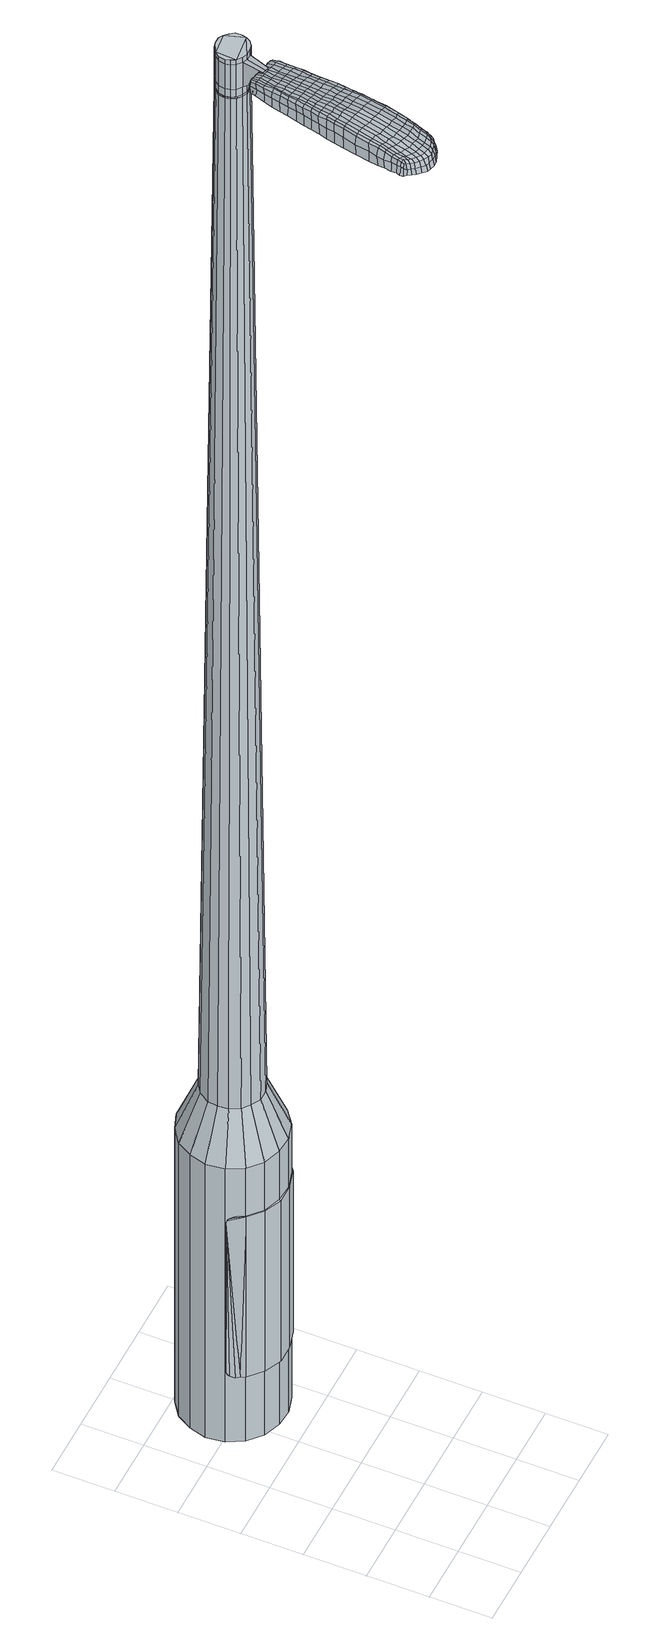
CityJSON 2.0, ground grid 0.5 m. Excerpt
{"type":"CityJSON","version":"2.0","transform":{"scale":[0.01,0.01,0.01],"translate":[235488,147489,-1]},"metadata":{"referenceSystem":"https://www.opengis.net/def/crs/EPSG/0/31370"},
"CityObjects":{
"object1":{"type":"GenericCityObject","attributes":{"cluster":421,"mean_distance_to_centroid":0.0652,"new_centroid_x":235488.67,"new_centroid_y":147491.13,"mean_distance_to_camera":5.63,"H1":-4.27,"H2":593.51,"Z_final":111.4,"cluster2":-1,"proj_x":235484.59,"proj_y":147490.24,"id_line":52580,"bearing_l":347.73,"distance":4.18,"orientation":"right","G_obj":257.73},"geometry":[{"type":"MultiSurface","lod":"2","boundaries":[[[0,1,2,3]],[[1,4,5,2]],[[4,6,7,5]],[[6,8,9,7]],[[8,10,11,9]],[[10,12,13,11]],[[12,14,15,13]],[[14,16,17,15]],[[16,18,19,17]],[[18,20,21,19]],[[20,22,23,21]],[[22,24,25,23]],[[24,26,27,25]],[[26,28,29,27]],[[28,30,31,29]],[[30,32,33,31]],[[32,34,35,33]],[[34,0,3,35]],[[36,37,38,39]],[[38,40,41,42]],[[41,43,42]],[[42,44,45,46]],[[45,47,46]],[[46,48,49,50]],[[49,51,50]],[[42,46,50,38]],[[50,52,39,38]],[[53,36,39]],[[2,5,7,35]],[[7,9,11,15]],[[11,13,15]],[[15,17,19,23]],[[19,21,23]],[[23,25,27,31]],[[27,29,31]],[[15,23,31,7]],[[31,33,35,7]],[[3,2,35]],[[1,0,54,55]],[[0,34,56,54]],[[34,32,57,56]],[[32,30,58,57]],[[30,28,59,58]],[[28,26,60,59]],[[26,24,61,60]],[[24,22,62,61]],[[22,20,63,62]],[[20,18,64,63]],[[18,16,65,64]],[[16,14,66,65]],[[14,12,67,66]],[[12,10,68,67]],[[10,8,69,68]],[[8,6,70,69]],[[6,4,71,70]],[[4,1,55,71]],[[55,54,72,73]],[[54,56,74,72]],[[56,57,75,74]],[[57,58,76,75]],[[58,59,77,76]],[[59,60,78,77]],[[60,61,79,78]],[[61,62,80,79]],[[62,63,81,80]],[[63,64,82,81]],[[64,65,83,82]],[[65,66,84,83]],[[66,67,85,84]],[[67,68,86,85]],[[68,69,87,86]],[[69,70,88,87]],[[70,71,89,88]],[[71,55,73,89]],[[72,90,91,73]],[[74,92,90,72]],[[93,94,92,74]],[[95,96,94,93]],[[77,97,96,95]],[[78,98,97,77]],[[99,100,98,78]],[[80,101,100,99]],[[81,102,101,80]],[[103,104,102,81]],[[83,105,104,103]],[[106,107,105,83]],[[85,108,107,106]],[[109,110,108,85]],[[111,112,110,109]],[[113,114,112,111]],[[115,116,114,113]],[[73,91,116,115]],[[117,118,119,120]],[[121,117,120,122]],[[123,121,122,124]],[[125,123,124,126]],[[127,125,126,128]],[[129,127,128,130]],[[131,129,130,132]],[[133,131,132,134]],[[135,133,134,136]],[[137,135,136,138]],[[139,137,138,140]],[[141,139,140,142]],[[143,141,142,144]],[[145,143,144,146]],[[147,145,146,148]],[[149,147,148,150]],[[75,93,74]],[[75,76,95,93]],[[76,77,95]],[[79,99,78]],[[79,80,99]],[[82,103,81]],[[82,83,103]],[[84,106,83]],[[84,85,106]],[[86,109,85]],[[86,87,111,109]],[[87,88,113,111]],[[88,89,115,113]],[[89,73,115]],[[151,116,91]],[[151,152,114,116]],[[152,153,112,114]],[[153,154,110,112]],[[154,108,110]],[[155,107,108]],[[155,105,107]],[[156,104,105]],[[156,102,104]],[[157,100,101]],[[157,98,100]],[[158,96,97]],[[158,159,94,96]],[[159,92,94]],[[39,52,149,160]],[[91,90,161,150]],[[53,39,160,118]],[[90,92,119,161]],[[36,53,118,117]],[[92,159,120,119]],[[37,36,117,121]],[[159,158,122,120]],[[38,37,121,123]],[[158,97,124,122]],[[40,38,123,125]],[[97,98,126,124]],[[41,40,125,127]],[[98,157,128,126]],[[43,41,127,129]],[[157,101,130,128]],[[42,43,129,131]],[[101,102,132,130]],[[44,42,131,133]],[[102,156,134,132]],[[45,44,133,135]],[[156,105,136,134]],[[47,45,135,137]],[[105,155,138,136]],[[46,47,137,139]],[[155,108,140,138]],[[48,46,139,141]],[[108,154,142,140]],[[49,48,141,143]],[[154,153,144,142]],[[51,49,143,145]],[[153,152,146,144]],[[50,51,145,147]],[[152,151,148,146]],[[52,50,147,149]],[[151,91,150,148]],[[149,150,162,163]],[[150,161,164,162]],[[161,119,165,164]],[[119,118,166,165]],[[118,160,167,166]],[[160,149,163,167]],[[168,169,170,171]],[[172,168,171,173]],[[168,172,174,175]],[[169,168,175,176]],[[177,178,179,180]],[[181,177,180,182]],[[177,181,183,184]],[[178,177,184,185]],[[186,187,188,189]],[[190,186,189,191]],[[186,190,192,193]],[[187,186,193,194]],[[195,196,197,198]],[[199,195,198,200]],[[195,199,201,202]],[[196,195,202,203]],[[204,205,206,207]],[[208,204,207,209]],[[204,208,210,211]],[[205,204,211,212]],[[213,214,215,216]],[[217,213,216,218]],[[213,217,219,220]],[[214,213,220,221]],[[222,223,224,225]],[[214,222,225,215]],[[222,214,221,226]],[[223,222,226,227]],[[228,229,230,231]],[[223,228,231,224]],[[228,223,227,232]],[[229,228,232,233]],[[234,172,173,235]],[[229,234,235,230]],[[234,229,233,236]],[[172,234,236,174]],[[237,238,239,240]],[[241,237,240,242]],[[237,241,243,244]],[[238,237,244,245]],[[246,247,248,249]],[[238,246,249,239]],[[246,238,245,250]],[[247,246,250,251]],[[252,253,254,255]],[[247,252,255,248]],[[252,247,251,256]],[[253,252,256,257]],[[258,259,260,261]],[[253,258,261,254]],[[258,253,257,262]],[[259,258,262,263]],[[264,169,176,265]],[[259,264,265,260]],[[264,259,263,266]],[[169,264,266,170]],[[267,268,269,270]],[[271,267,270,272]],[[267,271,273,274]],[[268,267,274,275]],[[276,277,278,279]],[[268,276,279,269]],[[276,268,275,280]],[[277,276,280,281]],[[282,283,284,285]],[[277,282,285,278]],[[282,277,281,286]],[[283,282,286,287]],[[288,181,182,289]],[[283,288,289,284]],[[288,283,287,290]],[[181,288,290,183]],[[291,292,293,294]],[[295,291,294,296]],[[291,295,297,298]],[[292,291,298,299]],[[300,301,302,303]],[[292,300,303,293]],[[300,292,299,304]],[[301,300,304,305]],[[306,307,308,309]],[[301,306,309,302]],[[306,301,305,310]],[[307,306,310,311]],[[312,313,314,315]],[[307,312,315,308]],[[312,307,311,316]],[[313,312,316,317]],[[318,178,185,319]],[[313,318,319,314]],[[318,313,317,320]],[[178,318,320,179]],[[321,207,206,322]],[[323,321,322,324]],[[321,323,325,326]],[[207,321,326,209]],[[327,323,324,328]],[[329,327,328,330]],[[327,329,331,332]],[[323,327,332,325]],[[333,329,330,334]],[[335,333,334,336]],[[333,335,337,338]],[[329,333,338,331]],[[339,335,336,340]],[[341,339,340,342]],[[339,341,343,344]],[[335,339,344,337]],[[345,341,342,346]],[[196,345,346,197]],[[345,196,203,347]],[[341,345,347,343]],[[348,349,194,193]],[[350,348,193,192]],[[348,350,351,352]],[[349,348,352,353]],[[354,355,353,352]],[[356,354,352,351]],[[354,356,357,358]],[[355,354,358,359]],[[360,361,359,358]],[[362,360,358,357]],[[360,362,363,364]],[[361,360,364,365]],[[366,367,365,364]],[[368,366,364,363]],[[366,368,201,199]],[[367,366,199,200]],[[369,370,371,372]],[[271,369,372,273]],[[369,271,272,373]],[[370,369,373,374]],[[375,190,191,376]],[[370,375,376,371]],[[375,370,374,377]],[[190,375,377,192]],[[378,379,380,381]],[[217,378,381,219]],[[378,217,218,382]],[[379,378,382,383]],[[384,385,386,387]],[[379,384,387,380]],[[384,379,383,388]],[[385,384,388,389]],[[390,187,194,391]],[[385,390,391,386]],[[390,385,389,392]],[[187,390,392,188]],[[393,394,395,396]],[[175,393,396,176]],[[393,175,174,397]],[[394,393,397,398]],[[399,400,401,402]],[[394,399,402,395]],[[399,394,398,403]],[[400,399,403,404]],[[405,198,197,406]],[[400,405,406,401]],[[405,400,404,407]],[[198,405,407,200]],[[408,409,410,411]],[[180,408,411,182]],[[408,180,179,412]],[[409,408,412,413]],[[414,202,201,415]],[[409,414,415,410]],[[414,409,413,416]],[[202,414,416,203]],[[417,418,419,420]],[[295,417,420,297]],[[417,295,296,421]],[[418,417,421,422]],[[423,208,209,424]],[[418,423,424,419]],[[423,418,422,425]],[[208,423,425,210]],[[426,427,428,429]],[[241,426,429,243]],[[426,241,242,430]],[[427,426,430,431]],[[432,433,434,435]],[[427,432,435,428]],[[432,427,431,436]],[[433,432,436,437]],[[438,205,212,439]],[[433,438,439,434]],[[438,433,437,440]],[[205,438,440,206]],[[441,442,431,430]],[[240,441,430,242]],[[441,240,239,443]],[[442,441,443,444]],[[445,446,437,436]],[[442,445,436,431]],[[445,442,444,447]],[[446,445,447,448]],[[449,322,206,440]],[[446,449,440,437]],[[449,446,448,450]],[[322,449,450,324]],[[451,452,453,454]],[[298,451,454,299]],[[451,298,297,420]],[[452,451,420,419]],[[455,326,325,456]],[[452,455,456,453]],[[455,452,419,424]],[[326,455,424,209]],[[457,458,444,443]],[[249,457,443,239]],[[457,249,248,459]],[[458,457,459,460]],[[461,462,448,447]],[[458,461,447,444]],[[461,458,460,463]],[[462,461,463,464]],[[465,328,324,450]],[[462,465,450,448]],[[465,462,464,466]],[[328,465,466,330]],[[467,468,469,470]],[[304,467,470,305]],[[467,304,299,454]],[[468,467,454,453]],[[471,332,331,472]],[[468,471,472,469]],[[471,468,453,456]],[[332,471,456,325]],[[473,474,460,459]],[[255,473,459,248]],[[473,255,254,475]],[[474,473,475,476]],[[477,478,464,463]],[[474,477,463,460]],[[477,474,476,479]],[[478,477,479,480]],[[481,334,330,466]],[[478,481,466,464]],[[481,478,480,482]],[[334,481,482,336]],[[483,484,485,486]],[[310,483,486,311]],[[483,310,305,470]],[[484,483,470,469]],[[487,338,337,488]],[[484,487,488,485]],[[487,484,469,472]],[[338,487,472,331]],[[489,490,476,475]],[[261,489,475,254]],[[489,261,260,491]],[[490,489,491,492]],[[493,494,480,479]],[[490,493,479,476]],[[493,490,492,495]],[[494,493,495,496]],[[497,340,336,482]],[[494,497,482,480]],[[497,494,496,498]],[[340,497,498,342]],[[499,500,501,502]],[[316,499,502,317]],[[499,316,311,486]],[[500,499,486,485]],[[503,344,343,504]],[[500,503,504,501]],[[503,500,485,488]],[[344,503,488,337]],[[505,506,492,491]],[[265,505,491,260]],[[505,265,176,396]],[[506,505,396,395]],[[507,508,496,495]],[[506,507,495,492]],[[507,506,395,402]],[[508,507,402,401]],[[509,346,342,498]],[[508,509,498,496]],[[509,508,401,406]],[[346,509,406,197]],[[510,511,413,412]],[[320,510,412,179]],[[510,320,317,502]],[[511,510,502,501]],[[512,347,203,416]],[[511,512,416,413]],[[512,511,501,504]],[[347,512,504,343]],[[513,514,374,373]],[[270,513,373,272]],[[513,270,269,515]],[[514,513,515,516]],[[517,350,192,377]],[[514,517,377,374]],[[517,514,516,518]],[[350,517,518,351]],[[519,520,521,522]],[[220,519,522,221]],[[519,220,219,381]],[[520,519,381,380]],[[523,524,525,526]],[[520,523,526,521]],[[523,520,380,387]],[[524,523,387,386]],[[527,349,353,528]],[[524,527,528,525]],[[527,524,386,391]],[[349,527,391,194]],[[529,530,516,515]],[[279,529,515,269]],[[529,279,278,531]],[[530,529,531,532]],[[533,356,351,518]],[[530,533,518,516]],[[533,530,532,534]],[[356,533,534,357]],[[535,536,537,538]],[[226,535,538,227]],[[535,226,221,522]],[[536,535,522,521]],[[539,540,541,542]],[[536,539,542,537]],[[539,536,521,526]],[[540,539,526,525]],[[543,355,359,544]],[[540,543,544,541]],[[543,540,525,528]],[[355,543,528,353]],[[545,546,532,531]],[[285,545,531,278]],[[545,285,284,547]],[[546,545,547,548]],[[549,362,357,534]],[[546,549,534,532]],[[549,546,548,550]],[[362,549,550,363]],[[551,552,553,554]],[[232,551,554,233]],[[551,232,227,538]],[[552,551,538,537]],[[555,556,557,558]],[[552,555,558,553]],[[555,552,537,542]],[[556,555,542,541]],[[559,361,365,560]],[[556,559,560,557]],[[559,556,541,544]],[[361,559,544,359]],[[561,562,548,547]],[[289,561,547,284]],[[561,289,182,411]],[[562,561,411,410]],[[563,368,363,550]],[[562,563,550,548]],[[563,562,410,415]],[[368,563,415,201]],[[564,565,398,397]],[[236,564,397,174]],[[564,236,233,554]],[[565,564,554,553]],[[566,567,404,403]],[[565,566,403,398]],[[566,565,553,558]],[[567,566,558,557]],[[568,367,200,407]],[[567,568,407,404]],[[568,567,557,560]],[[367,568,560,365]],[[569,570,571,572]],[[572,571,573,574]],[[575,573,571,576]],[[576,571,570,577]],[[578,579,580,581]],[[581,580,582,583]],[[584,582,580,585]],[[585,580,579,586]],[[587,588,589,590]],[[590,589,591,592]],[[593,591,589,594]],[[594,589,588,595]],[[596,597,598,599]],[[599,598,600,601]],[[602,600,598,603]],[[603,598,597,604]],[[605,606,607,608]],[[608,607,609,610]],[[611,609,607,612]],[[612,607,606,613]],[[614,615,616,617]],[[617,616,618,619]],[[620,618,616,621]],[[621,616,615,622]],[[623,624,625,626]],[[626,625,615,614]],[[622,615,625,627]],[[627,625,624,628]],[[629,630,631,632]],[[632,631,624,623]],[[628,624,631,633]],[[633,631,630,634]],[[574,573,635,636]],[[636,635,630,629]],[[634,630,635,637]],[[637,635,573,575]],[[638,639,640,641]],[[641,640,642,643]],[[644,642,640,645]],[[645,640,639,646]],[[647,648,649,650]],[[650,649,639,638]],[[646,639,649,651]],[[651,649,648,652]],[[653,654,655,656]],[[656,655,648,647]],[[652,648,655,657]],[[657,655,654,658]],[[659,660,661,662]],[[662,661,654,653]],[[658,654,661,663]],[[663,661,660,664]],[[577,570,665,666]],[[666,665,660,659]],[[664,660,665,667]],[[667,665,570,569]],[[668,669,670,671]],[[671,670,672,673]],[[674,672,670,675]],[[675,670,669,676]],[[677,678,679,680]],[[680,679,669,668]],[[676,669,679,681]],[[681,679,678,682]],[[683,684,685,686]],[[686,685,678,677]],[[682,678,685,687]],[[687,685,684,688]],[[583,582,689,690]],[[690,689,684,683]],[[688,684,689,691]],[[691,689,582,584]],[[692,693,694,695]],[[695,694,696,697]],[[698,696,694,699]],[[699,694,693,700]],[[701,702,703,704]],[[704,703,693,692]],[[700,693,703,705]],[[705,703,702,706]],[[707,708,709,710]],[[710,709,702,701]],[[706,702,709,711]],[[711,709,708,712]],[[713,714,715,716]],[[716,715,708,707]],[[712,708,715,717]],[[717,715,714,718]],[[586,579,719,720]],[[720,719,714,713]],[[718,714,719,721]],[[721,719,579,578]],[[605,608,722,723]],[[723,722,724,725]],[[726,724,722,727]],[[727,722,608,610]],[[725,724,728,729]],[[729,728,730,731]],[[732,730,728,733]],[[733,728,724,726]],[[731,730,734,735]],[[735,734,736,737]],[[738,736,734,739]],[[739,734,730,732]],[[737,736,740,741]],[[741,740,742,743]],[[744,742,740,745]],[[745,740,736,738]],[[743,742,746,747]],[[747,746,597,596]],[[604,597,746,748]],[[748,746,742,744]],[[595,749,750,594]],[[594,750,751,593]],[[752,751,750,753]],[[753,750,749,754]],[[754,755,756,753]],[[753,756,757,752]],[[758,757,756,759]],[[759,756,755,760]],[[760,761,762,759]],[[759,762,763,758]],[[764,763,762,765]],[[765,762,761,766]],[[766,767,768,765]],[[765,768,769,764]],[[602,769,768,600]],[[600,768,767,601]],[[770,771,772,773]],[[773,772,672,674]],[[673,672,772,774]],[[774,772,771,775]],[[592,591,776,777]],[[777,776,771,770]],[[775,771,776,778]],[[778,776,591,593]],[[779,780,781,782]],[[782,781,618,620]],[[619,618,781,783]],[[783,781,780,784]],[[785,786,787,788]],[[788,787,780,779]],[[784,780,787,789]],[[789,787,786,790]],[[595,588,791,792]],[[792,791,786,785]],[[790,786,791,793]],[[793,791,588,587]],[[794,795,796,797]],[[797,796,576,577]],[[575,576,796,798]],[[798,796,795,799]],[[800,801,802,803]],[[803,802,795,794]],[[799,795,802,804]],[[804,802,801,805]],[[596,599,806,807]],[[807,806,801,800]],[[805,801,806,808]],[[808,806,599,601]],[[809,810,811,812]],[[812,811,581,583]],[[578,581,811,813]],[[813,811,810,814]],[[602,603,815,816]],[[816,815,810,809]],[[814,810,815,817]],[[817,815,603,604]],[[818,819,820,821]],[[821,820,696,698]],[[697,696,820,822]],[[822,820,819,823]],[[610,609,824,825]],[[825,824,819,818]],[[823,819,824,826]],[[826,824,609,611]],[[827,828,829]],[[829,828,642,644]],[[643,642,828,830]],[[830,828,831]],[[832,833,834,835]],[[835,834,828,827]],[[831,828,834,836]],[[836,834,833,837]],[[613,606,838,839]],[[839,838,833,832]],[[837,833,838,840]],[[840,838,606,605]],[[831,841,842,830]],[[830,842,641,643]],[[638,641,842,843]],[[843,842,841,844]],[[837,845,846,836]],[[836,846,841,831]],[[844,841,846,847]],[[847,846,845,848]],[[605,723,849,840]],[[840,849,845,837]],[[848,845,849,850]],[[850,849,723,725]],[[851,852,853,854]],[[854,853,699,700]],[[698,699,853,821]],[[821,853,852,818]],[[726,727,855,856]],[[856,855,852,851]],[[818,852,855,825]],[[825,855,727,610]],[[844,857,858,843]],[[843,858,650,638]],[[647,650,858,859]],[[858,857,859]],[[848,860,861,847]],[[847,861,857,844]],[[859,857,861,862]],[[862,861,860,863]],[[725,729,864,850]],[[850,864,860,848]],[[863,860,864,865]],[[865,864,729,731]],[[866,867,868,869]],[[869,868,705,706]],[[700,705,868,854]],[[854,868,867,851]],[[732,733,870,871]],[[871,870,867,866]],[[851,867,870,856]],[[856,870,733,726]],[[872,873,859]],[[859,873,656,647]],[[653,656,873,874]],[[874,873,872,875]],[[863,876,877,862]],[[862,877,872,859]],[[875,872,877,878]],[[878,877,876,879]],[[731,735,880,865]],[[865,880,876,863]],[[879,876,880,881]],[[881,880,735,737]],[[882,883,884,885]],[[885,884,711,712]],[[706,711,884,869]],[[869,884,883,866]],[[738,739,886,887]],[[887,886,883,882]],[[866,883,886,871]],[[871,886,739,732]],[[875,888,889,874]],[[874,889,662,653]],[[659,662,889,890]],[[890,889,888,891]],[[879,892,893,878]],[[878,893,888,875]],[[891,888,893,894]],[[894,893,892,895]],[[737,741,896,881]],[[881,896,892,879]],[[895,892,896,897]],[[897,896,741,743]],[[898,899,900,901]],[[901,900,717,718]],[[712,717,900,885]],[[885,900,899,882]],[[744,745,902,903]],[[903,902,899,898]],[[882,899,902,887]],[[887,902,745,738]],[[891,904,905,890]],[[890,905,666,659]],[[577,666,905,797]],[[797,905,904,794]],[[895,906,907,894]],[[894,907,904,891]],[[794,904,907,803]],[[803,907,906,800]],[[743,747,908,897]],[[897,908,906,895]],[[800,906,908,807]],[[807,908,747,596]],[[814,909,910,813]],[[813,910,721,578]],[[718,721,910,901]],[[901,910,909,898]],[[604,748,911,817]],[[817,911,909,814]],[[898,909,911,903]],[[903,911,748,744]],[[775,912,913,774]],[[774,913,671,673]],[[668,671,913,914]],[[914,913,912,915]],[[593,751,916,778]],[[778,916,912,775]],[[915,912,916,917]],[[917,916,751,752]],[[918,919,920,921]],[[921,920,621,622]],[[620,621,920,782]],[[782,920,919,779]],[[922,923,924,925]],[[925,924,919,918]],[[779,919,924,788]],[[788,924,923,785]],[[754,749,926,927]],[[927,926,923,922]],[[785,923,926,792]],[[792,926,749,595]],[[915,928,929,914]],[[914,929,680,668]],[[677,680,929,930]],[[930,929,928,931]],[[752,757,932,917]],[[917,932,928,915]],[[931,928,932,933]],[[933,932,757,758]],[[934,935,936,937]],[[937,936,627,628]],[[622,627,936,921]],[[921,936,935,918]],[[938,939,940,941]],[[941,940,935,934]],[[918,935,940,925]],[[925,940,939,922]],[[760,755,942,943]],[[943,942,939,938]],[[922,939,942,927]],[[927,942,755,754]],[[931,944,945,930]],[[930,945,686,677]],[[683,686,945,946]],[[946,945,944,947]],[[758,763,948,933]],[[933,948,944,931]],[[947,944,948,949]],[[949,948,763,764]],[[950,951,952,953]],[[953,952,633,634]],[[628,633,952,937]],[[937,952,951,934]],[[954,955,956,957]],[[957,956,951,950]],[[934,951,956,941]],[[941,956,955,938]],[[766,761,958,959]],[[959,958,955,954]],[[938,955,958,943]],[[943,958,761,760]],[[947,960,961,946]],[[946,961,690,683]],[[583,690,961,812]],[[812,961,960,809]],[[764,769,962,949]],[[949,962,960,947]],[[809,960,962,816]],[[816,962,769,602]],[[799,963,964,798]],[[798,964,637,575]],[[634,637,964,953]],[[953,964,963,950]],[[805,965,966,804]],[[804,966,963,799]],[[950,963,966,957]],[[957,966,965,954]],[[601,767,967,808]],[[808,967,965,805]],[[954,965,967,959]],[[959,967,767,766]],[[569,572,171,170]],[[572,574,173,171]],[[584,585,184,183]],[[585,586,185,184]],[[587,590,189,188]],[[590,592,191,189]],[[611,612,211,210]],[[612,613,212,211]],[[614,617,216,215]],[[617,619,218,216]],[[623,626,225,224]],[[626,614,215,225]],[[629,632,231,230]],[[632,623,224,231]],[[574,636,235,173]],[[636,629,230,235]],[[644,645,244,243]],[[645,646,245,244]],[[646,651,250,245]],[[651,652,251,250]],[[652,657,256,251]],[[657,658,257,256]],[[658,663,262,257]],[[663,664,263,262]],[[664,667,266,263]],[[667,569,170,266]],[[674,675,274,273]],[[675,676,275,274]],[[676,681,280,275]],[[681,682,281,280]],[[682,687,286,281]],[[687,688,287,286]],[[688,691,290,287]],[[691,584,183,290]],[[692,695,294,293]],[[695,697,296,294]],[[701,704,303,302]],[[704,692,293,303]],[[707,710,309,308]],[[710,701,302,309]],[[713,716,315,314]],[[716,707,308,315]],[[586,720,319,185]],[[720,713,314,319]],[[770,773,372,371]],[[773,674,273,372]],[[592,777,376,191]],[[777,770,371,376]],[[619,783,382,218]],[[783,784,383,382]],[[784,789,388,383]],[[789,790,389,388]],[[790,793,392,389]],[[793,587,188,392]],[[697,822,421,296]],[[822,823,422,421]],[[823,826,425,422]],[[826,611,210,425]],[[827,829,429,428]],[[829,644,243,429]],[[832,835,435,434]],[[835,827,428,435]],[[613,839,439,212]],[[839,832,434,439]],[[968,969,970,971]],[[972,973,971,970]],[[974,975,976,977]],[[978,979,980,981]],[[969,982,983,970]],[[984,972,970,983]],[[985,974,977,986]],[[987,988,979,978]],[[982,989,990,983]],[[990,991,984,983]],[[992,985,986,993]],[[994,988,987,995]],[[989,996,997,990]],[[997,998,991,990]],[[999,992,993,1000]],[[1001,994,995,1002]],[[1003,1004,1005,1006]],[[1007,1008,1004,1003]],[[1007,1009,1010,1008]],[[1009,1011,1012,1010]],[[1013,1014,1015,1016]],[[1017,1018,1014,1013]],[[1019,1020,1018,1017]],[[1021,1022,1020,1019]],[[1016,1005,1004,1013]],[[1013,1004,1008,1017]],[[1008,1010,1019,1017]],[[1010,1012,1021,1019]],[[977,976,973,972]],[[986,977,972,984]],[[991,993,986,984]],[[998,1000,993,991]],[[978,981,975,974]],[[987,978,974,985]],[[995,987,985,992]],[[1002,995,992,999]],[[979,1003,1006,980]],[[988,1007,1003,979]],[[1009,1007,988,994]],[[1011,1009,994,1001]],[[1023,1024,1025,1026]],[[1025,1027,1028,1029]],[[1025,1029,1030,1031]],[[1025,1031,1026]],[[1032,1023,1026,1033]],[[1034,1033,1026,1035]],[[1036,1035,1026]],[[1037,1025,1024,1038]],[[1039,1037,1038,1040]],[[1041,1039,1040,1042]],[[1043,1041,1042,1044]],[[1045,1043,1044,1046]],[[1046,1047,1048,1049]],[[1046,1049,1050,1051]],[[1046,1051,1052,1053]],[[1052,1054,1055,1056]],[[1052,1056,1057,1058]],[[1052,1058,1053]],[[1046,1053,1045]],[[1059,1060,1024,1023]],[[1061,1062,1027,1025]],[[1063,1064,1036,1026]],[[1060,1065,1038,1024]],[[1066,1061,1025,1037]],[[1065,1067,1040,1038]],[[1068,1066,1037,1039]],[[1067,1069,1042,1040]],[[1070,1068,1039,1041]],[[1069,1071,1044,1042]],[[1072,1070,1041,1043]],[[1071,1073,1046,1044]],[[1074,1072,1043,1045]],[[1073,1075,1047,1046]],[[1076,1077,1054,1052]],[[1078,1074,1045,1053]],[[1048,1047,1075,1079]],[[1049,1048,1079,1080]],[[1050,1049,1080,1081]],[[1051,1050,1081,1082]],[[1052,1051,1082,1076]],[[1083,1059,1023,1032]],[[1084,1083,1032,1033]],[[1085,1084,1033,1034]],[[1086,1085,1034,1035]],[[1064,1086,1035,1036]],[[1028,1027,1062,1087]],[[1055,1054,1077,1088]],[[1029,1028,1087,1089]],[[1030,1029,1089,1090]],[[1031,1030,1090,1091]],[[1026,1031,1091,1063]],[[1056,1055,1088,1092]],[[1057,1056,1092,1093]],[[1058,1057,1093,1094]],[[1053,1058,1094,1078]]]}]}
},
"vertices":[
[60,170,384],[46,175,384],[46,175,96],[60,170,96],[35,185,384],[35,185,96],[28,198,384],[28,198,96],[26,213,384],[26,213,96],[30,227,384],[30,227,96],[37,239,384],[37,239,96],[49,248,384],[49,248,96],[63,253,384],[63,253,96],[78,252,384],[78,252,96],[91,247,384],[91,247,96],[102,237,384],[102,237,96],[109,224,384],[109,224,96],[111,209,384],[111,209,96],[108,195,384],[108,195,96],[100,182,384],[100,182,96],[88,173,384],[88,173,96],[74,169,384],[74,169,96],[75,199,1524],[79,202,1524],[81,206,1524],[66,198,1524],[82,210,1524],[82,215,1524],[76,222,1524],[79,219,1524],[72,224,1524],[67,224,1524],[59,220,1524],[63,223,1524],[56,216,1524],[55,211,1524],[58,203,1524],[56,207,1524],[62,200,1524],[71,198,1524],[63,186,429],[55,190,429],[72,186,429],[80,189,429],[87,194,429],[92,201,429],[94,210,429],[93,219,429],[89,226,429],[82,232,429],[74,236,429],[65,236,429],[57,233,429],[50,228,429],[45,220,429],[44,212,429],[45,203,429],[49,195,429],[66,198,1483],[62,200,1483],[71,198,1483],[75,199,1483],[79,202,1483],[81,206,1483],[82,210,1483],[82,215,1483],[79,219,1483],[76,222,1483],[72,224,1483],[67,224,1483],[63,223,1483],[59,220,1483],[56,216,1483],[55,211,1483],[56,207,1483],[58,203,1483],[66,198,1485],[62,200,1485],[71,198,1485],[75,200,1483],[75,200,1485],[78,202,1483],[78,202,1485],[81,206,1485],[82,210,1485],[81,215,1483],[81,215,1485],[79,219,1485],[76,222,1485],[72,223,1483],[72,223,1485],[67,224,1485],[63,222,1483],[63,222,1485],[59,220,1485],[57,216,1483],[57,216,1485],[56,211,1483],[56,211,1485],[57,207,1483],[57,207,1485],[59,203,1483],[59,203,1485],[75,199,1519],[71,198,1519],[71,198,1493],[75,199,1493],[79,202,1519],[79,202,1493],[81,206,1519],[81,206,1493],[82,210,1519],[82,210,1493],[82,215,1519],[82,215,1493],[79,219,1519],[79,219,1493],[76,222,1519],[76,222,1493],[72,224,1519],[72,224,1493],[67,224,1519],[67,224,1493],[63,223,1519],[63,223,1493],[59,220,1519],[59,220,1493],[56,216,1519],[56,216,1493],[55,211,1519],[55,211,1493],[56,207,1519],[56,207,1493],[58,203,1519],[58,203,1493],[62,200,1519],[62,200,1493],[58,203,1485],[56,207,1485],[55,211,1485],[56,216,1485],[63,223,1485],[72,224,1485],[82,215,1485],[79,202,1485],[75,199,1485],[66,198,1519],[66,198,1493],[59,180,1513],[59,180,1518],[62,180,1513],[65,179,1513],[65,179,1518],[62,180,1518],[27,111,1519],[29,118,1518],[27,117,1509],[25,110,1510],[25,103,1519],[23,102,1510],[27,104,1526],[29,112,1525],[31,119,1525],[65,103,1519],[66,110,1518],[65,111,1525],[63,104,1525],[63,94,1519],[62,96,1526],[64,93,1510],[66,101,1510],[67,108,1509],[32,35,1519],[28,36,1519],[28,35,1513],[32,34,1513],[36,35,1519],[36,34,1513],[36,37,1524],[32,36,1524],[29,37,1524],[48,107,1530],[49,114,1529],[46,115,1529],[44,108,1530],[46,98,1531],[42,99,1531],[50,98,1530],[51,107,1530],[53,114,1529],[65,186,1512],[62,187,1512],[62,186,1517],[64,185,1517],[68,186,1512],[67,184,1517],[68,185,1506],[64,185,1506],[62,186,1506],[16,53,1519],[16,56,1519],[15,56,1512],[14,53,1512],[16,51,1518],[14,50,1512],[17,51,1522],[17,53,1523],[17,56,1524],[17,61,1519],[17,67,1519],[16,66,1512],[15,60,1512],[18,61,1524],[19,67,1525],[18,73,1519],[20,80,1519],[18,79,1511],[17,72,1511],[20,73,1526],[21,81,1526],[22,92,1519],[21,91,1510],[24,92,1526],[47,182,1513],[45,175,1513],[46,176,1518],[48,183,1517],[49,188,1512],[49,187,1516],[48,187,1506],[46,182,1507],[43,174,1507],[43,168,1514],[41,161,1515],[42,161,1520],[44,168,1519],[41,167,1507],[39,160,1507],[39,153,1515],[37,146,1516],[38,147,1522],[40,154,1521],[37,153,1508],[35,145,1508],[35,139,1517],[33,132,1517],[34,133,1524],[36,140,1523],[33,138,1508],[31,131,1509],[31,125,1518],[32,126,1524],[29,124,1509],[51,45,1519],[52,48,1519],[51,48,1524],[49,45,1523],[49,42,1518],[49,43,1522],[51,41,1512],[52,44,1512],[53,47,1512],[53,53,1519],[55,58,1519],[54,59,1525],[52,53,1524],[54,51,1512],[56,57,1512],[56,64,1519],[58,72,1519],[57,73,1526],[55,65,1526],[58,62,1511],[59,70,1511],[61,83,1519],[59,84,1526],[62,81,1510],[76,176,1513],[75,168,1513],[76,167,1507],[77,175,1507],[77,181,1512],[78,180,1506],[76,181,1516],[76,177,1517],[74,169,1518],[74,161,1514],[73,153,1515],[74,152,1507],[75,160,1507],[73,162,1519],[72,155,1520],[72,146,1515],[71,139,1516],[72,137,1508],[73,145,1508],[71,147,1521],[69,140,1522],[69,131,1517],[68,124,1517],[70,123,1509],[71,130,1508],[68,133,1523],[67,125,1524],[67,117,1518],[68,115,1509],[66,118,1524],[63,180,1519],[61,180,1519],[62,172,1520],[59,173,1520],[64,172,1520],[66,179,1519],[60,165,1522],[57,166,1522],[58,158,1523],[56,159,1523],[61,157,1523],[63,165,1521],[57,151,1524],[54,151,1524],[55,143,1525],[53,144,1525],[59,143,1525],[60,150,1524],[54,136,1526],[51,137,1526],[52,129,1527],[49,130,1527],[56,128,1527],[57,135,1526],[51,122,1528],[48,122,1528],[54,121,1528],[33,39,1527],[29,40,1527],[37,39,1526],[38,44,1527],[34,44,1528],[30,45,1528],[35,50,1529],[32,51,1529],[39,50,1528],[41,57,1530],[37,57,1530],[33,58,1530],[38,64,1531],[35,65,1531],[43,64,1530],[44,73,1531],[40,73,1531],[37,74,1531],[43,86,1531],[40,87,1531],[47,85,1531],[48,41,1518],[46,39,1519],[46,38,1513],[49,40,1513],[48,42,1523],[45,40,1523],[41,37,1519],[41,36,1513],[41,38,1524],[16,48,1518],[18,46,1518],[18,47,1523],[17,49,1523],[15,48,1513],[17,45,1513],[19,43,1519],[22,40,1519],[22,41,1524],[20,44,1523],[19,42,1513],[22,39,1513],[25,37,1519],[25,39,1524],[25,36,1513],[30,112,1528],[32,111,1528],[34,118,1528],[32,119,1527],[28,103,1528],[30,103,1529],[35,110,1529],[38,110,1530],[40,117,1529],[37,117,1528],[33,102,1529],[36,101,1530],[41,109,1530],[43,116,1529],[39,100,1531],[62,105,1528],[60,105,1529],[58,96,1529],[60,96,1528],[63,112,1527],[61,112,1528],[56,106,1529],[54,97,1530],[57,113,1528],[76,184,1512],[74,184,1512],[74,183,1517],[75,182,1517],[77,183,1506],[75,183,1506],[71,185,1512],[70,184,1517],[71,184,1506],[50,189,1512],[52,189,1512],[51,188,1506],[49,189,1506],[51,188,1517],[52,188,1517],[54,189,1512],[57,188,1512],[56,187,1506],[53,188,1506],[54,187,1517],[57,187,1517],[59,187,1512],[59,187,1506],[59,186,1517],[49,183,1519],[51,182,1519],[47,176,1520],[49,175,1520],[53,182,1519],[56,181,1519],[51,175,1520],[54,174,1520],[58,181,1519],[56,174,1520],[74,177,1519],[72,178,1519],[71,170,1520],[73,170,1520],[69,178,1519],[68,171,1520],[46,168,1521],[47,168,1521],[44,161,1522],[45,161,1522],[49,168,1521],[52,167,1521],[48,160,1522],[50,160,1523],[55,166,1522],[53,159,1523],[72,162,1521],[70,163,1521],[69,156,1522],[71,155,1522],[67,164,1521],[65,156,1522],[42,154,1523],[43,154,1523],[40,147,1524],[42,146,1524],[46,153,1523],[49,152,1524],[44,146,1525],[47,145,1525],[51,152,1524],[50,145,1525],[69,148,1523],[67,148,1523],[66,141,1524],[68,141,1524],[64,149,1524],[62,142,1525],[38,140,1525],[40,139,1525],[36,133,1526],[38,132,1526],[42,139,1526],[45,138,1526],[40,132,1527],[43,131,1527],[48,137,1526],[46,130,1527],[67,133,1525],[65,134,1525],[63,126,1526],[66,126,1526],[61,135,1526],[60,127,1527],[34,126,1527],[36,125,1527],[39,125,1527],[42,124,1528],[45,123,1528],[64,119,1527],[62,119,1527],[58,120,1528],[48,44,1525],[46,43,1525],[49,48,1526],[47,46,1526],[42,41,1526],[43,45,1527],[18,52,1525],[19,49,1525],[20,53,1526],[18,55,1525],[21,47,1525],[23,44,1526],[24,48,1527],[21,51,1526],[26,42,1526],[27,46,1527],[51,53,1526],[48,52,1527],[52,59,1527],[50,58,1528],[44,51,1528],[46,57,1529],[19,60,1526],[20,58,1527],[21,65,1528],[20,66,1527],[22,56,1527],[25,54,1528],[26,61,1529],[24,63,1528],[28,52,1528],[30,59,1530],[54,65,1528],[51,64,1529],[56,73,1528],[53,73,1529],[47,64,1529],[49,72,1530],[21,72,1528],[23,71,1528],[24,79,1529],[23,80,1528],[25,69,1529],[28,68,1530],[30,76,1530],[27,78,1530],[31,66,1530],[33,75,1531],[58,84,1529],[56,84,1529],[52,85,1530],[25,92,1528],[27,91,1529],[30,90,1530],[33,89,1530],[36,87,1531],[29,117,1509],[31,118,1518],[29,111,1518],[27,110,1509],[27,102,1519],[25,101,1510],[29,103,1525],[31,111,1525],[32,118,1525],[63,111,1525],[64,110,1518],[63,103,1518],[61,104,1525],[61,95,1519],[60,96,1525],[62,93,1510],[64,102,1509],[65,109,1509],[29,37,1513],[29,38,1519],[32,37,1519],[32,36,1513],[36,37,1519],[36,36,1513],[36,39,1524],[33,39,1524],[29,39,1524],[46,115,1528],[49,114,1528],[47,107,1529],[44,108,1529],[46,98,1529],[42,99,1529],[49,97,1529],[51,106,1529],[52,113,1528],[61,184,1516],[61,185,1512],[64,184,1512],[64,183,1516],[67,183,1512],[67,183,1516],[67,182,1506],[64,183,1506],[61,184,1506],[17,56,1512],[18,56,1519],[18,53,1518],[16,53,1512],[18,51,1518],[16,51,1512],[19,51,1522],[19,53,1523],[19,56,1523],[18,66,1512],[19,67,1519],[19,61,1519],[17,60,1512],[20,61,1524],[21,67,1525],[20,79,1511],[22,80,1519],[20,72,1519],[19,71,1511],[22,73,1525],[23,80,1526],[24,91,1519],[23,90,1510],[26,92,1526],[48,175,1518],[47,175,1513],[49,182,1513],[50,182,1517],[50,187,1512],[51,186,1515],[49,186,1506],[48,181,1506],[45,174,1507],[44,161,1520],[43,160,1514],[45,167,1514],[46,168,1519],[43,167,1507],[41,159,1507],[40,146,1522],[39,146,1516],[41,153,1515],[42,153,1521],[39,152,1508],[37,145,1508],[36,132,1523],[35,132,1517],[37,139,1516],[38,139,1522],[35,138,1508],[33,131,1508],[33,125,1517],[34,125,1524],[31,124,1509],[49,49,1523],[50,49,1519],[49,46,1518],[48,46,1523],[48,44,1518],[47,44,1522],[49,43,1512],[50,44,1512],[51,47,1512],[52,60,1525],[53,59,1519],[51,53,1519],[50,54,1524],[52,52,1512],[54,57,1512],[55,73,1526],[56,72,1519],[55,64,1519],[53,65,1525],[56,63,1511],[58,70,1511],[59,83,1519],[58,84,1526],[60,82,1510],[74,167,1507],[73,169,1513],[74,176,1513],[75,175,1506],[75,181,1512],[76,180,1506],[74,180,1515],[74,177,1517],[72,169,1518],[72,152,1507],[71,154,1514],[72,161,1514],[73,160,1507],[71,162,1519],[70,155,1520],[70,138,1508],[69,139,1516],[70,146,1515],[71,145,1508],[69,147,1521],[68,140,1522],[68,123,1508],[66,124,1517],[68,132,1516],[69,130,1508],[66,133,1522],[65,126,1523],[65,117,1517],[66,116,1509],[64,118,1524],[63,179,1518],[60,179,1518],[61,172,1519],[59,172,1519],[64,171,1519],[66,178,1518],[60,165,1520],[57,165,1520],[58,157,1521],[56,158,1521],[61,157,1521],[63,164,1520],[57,150,1523],[54,151,1523],[55,143,1524],[52,143,1524],[58,142,1524],[60,149,1523],[54,136,1525],[51,136,1525],[52,128,1526],[49,129,1526],[55,128,1526],[57,135,1525],[51,121,1527],[48,122,1527],[54,121,1527],[30,41,1526],[33,41,1526],[37,41,1525],[38,45,1526],[34,45,1526],[31,45,1526],[32,51,1528],[35,51,1528],[39,51,1527],[41,57,1528],[37,58,1529],[33,58,1529],[35,65,1530],[38,65,1530],[42,64,1529],[44,73,1530],[40,73,1530],[37,74,1530],[40,86,1530],[43,86,1530],[47,85,1530],[45,40,1513],[45,41,1518],[47,42,1518],[48,41,1512],[46,44,1523],[44,42,1523],[40,39,1519],[41,38,1513],[40,40,1523],[20,48,1523],[19,47,1518],[18,49,1518],[19,50,1523],[17,49,1512],[18,46,1512],[24,43,1523],[23,41,1519],[21,44,1519],[22,45,1523],[20,43,1513],[23,41,1513],[26,39,1519],[26,41,1524],[26,38,1513],[35,118,1527],[33,111,1527],[32,111,1527],[33,118,1526],[30,103,1527],[31,102,1528],[40,116,1528],[38,109,1528],[35,110,1528],[37,117,1527],[33,101,1528],[36,101,1529],[41,108,1529],[43,115,1528],[39,100,1529],[57,96,1528],[59,105,1527],[61,105,1527],[59,96,1527],[62,112,1526],[60,112,1527],[55,106,1528],[53,97,1528],[57,113,1527],[73,181,1516],[74,182,1512],[75,182,1512],[74,181,1516],[76,181,1506],[74,181,1506],[71,183,1512],[70,182,1516],[71,182,1506],[50,186,1506],[51,187,1512],[50,187,1506],[51,186,1516],[52,186,1516],[56,185,1506],[56,186,1512],[54,186,1512],[53,186,1506],[54,185,1516],[56,185,1516],[59,185,1512],[58,184,1506],[59,184,1516],[51,181,1518],[50,182,1518],[48,175,1519],[49,175,1519],[56,180,1518],[53,181,1518],[51,174,1519],[54,174,1519],[58,180,1518],[56,173,1519],[71,170,1519],[72,177,1518],[73,177,1518],[72,170,1519],[69,177,1518],[68,170,1519],[47,167,1520],[47,168,1520],[45,160,1521],[52,166,1520],[50,167,1520],[48,160,1521],[50,159,1521],[55,166,1520],[53,159,1521],[68,155,1521],[70,162,1520],[71,162,1520],[69,155,1521],[66,163,1520],[65,156,1521],[44,153,1522],[43,153,1522],[41,146,1523],[42,146,1523],[49,152,1522],[46,152,1522],[44,145,1523],[47,145,1524],[51,151,1523],[50,144,1524],[66,141,1523],[67,148,1522],[68,148,1522],[67,140,1523],[63,149,1522],[62,141,1523],[40,139,1524],[39,139,1524],[37,132,1525],[38,132,1525],[45,137,1525],[42,138,1524],[41,131,1525],[43,130,1526],[48,137,1525],[46,130,1526],[63,126,1525],[64,133,1524],[66,133,1524],[64,126,1525],[61,134,1524],[59,127,1525],[36,125,1526],[35,125,1526],[42,123,1527],[39,124,1526],[45,123,1527],[62,119,1526],[63,119,1526],[58,120,1526],[45,44,1524],[47,46,1524],[48,49,1525],[46,47,1525],[41,42,1525],[42,46,1525],[21,54,1525],[20,50,1524],[20,52,1524],[20,55,1525],[25,49,1526],[24,45,1525],[22,47,1524],[22,51,1525],[27,43,1525],[28,47,1526],[48,53,1526],[49,54,1526],[51,59,1526],[49,59,1527],[44,51,1526],[45,58,1527],[22,65,1527],[21,59,1526],[21,60,1526],[22,66,1526],[27,61,1528],[26,54,1527],[23,57,1526],[25,63,1527],[29,53,1527],[30,60,1528],[51,65,1527],[53,65,1527],[54,73,1527],[53,73,1528],[47,64,1528],[49,73,1529],[25,79,1528],[24,71,1527],[23,72,1527],[24,80,1527],[31,76,1529],[29,68,1529],[26,70,1528],[28,78,1528],[32,66,1529],[34,75,1530],[55,84,1528],[57,85,1528],[51,85,1529],[28,91,1528],[27,91,1528],[33,88,1529],[30,90,1529],[36,87,1530],[49,186,1508],[56,185,1508],[48,153,1509],[40,155,1509],[43,132,1510],[34,134,1510],[33,94,1512],[24,96,1512],[28,114,1511],[37,112,1511],[30,76,1513],[27,63,1514],[19,65,1514],[21,78,1513],[62,184,1508],[56,152,1509],[51,131,1510],[43,92,1512],[46,110,1511],[39,74,1513],[36,61,1514],[69,182,1508],[63,150,1509],[59,129,1510],[52,90,1512],[56,108,1511],[45,59,1514],[48,72,1513],[76,181,1508],[71,148,1509],[68,127,1510],[61,88,1512],[65,106,1511],[53,57,1514],[57,70,1513],[25,50,1514],[25,45,1514],[18,46,1514],[17,52,1514],[33,48,1514],[32,43,1514],[41,46,1514],[39,42,1514],[49,45,1514],[46,40,1514],[27,40,1515],[29,36,1515],[28,36,1515],[22,41,1515],[31,39,1515],[30,36,1515],[35,38,1515],[31,36,1515],[40,37,1515],[33,35,1515],[103,184,334],[100,181,334],[100,181,165],[108,193,171],[103,184,165],[105,187,165],[106,190,166],[107,191,167],[108,192,169],[105,187,334],[106,190,333],[107,191,332],[108,192,331],[108,193,328],[89,172,165],[89,172,334],[74,168,165],[74,168,334],[59,168,165],[59,168,334],[45,174,165],[45,174,334],[34,184,165],[34,184,334],[32,188,334],[30,191,334],[29,193,333],[28,195,332],[27,196,331],[27,197,328],[32,188,165],[27,197,171],[27,196,169],[28,195,167],[29,193,166],[30,191,165],[100,186,334],[98,183,334],[98,183,165],[100,186,165],[106,194,171],[106,194,328],[87,174,334],[87,174,165],[74,170,334],[74,170,165],[60,171,334],[60,171,165],[47,176,334],[47,176,165],[37,185,334],[37,185,165],[35,189,334],[30,198,328],[30,198,171],[35,189,165],[33,192,334],[32,195,333],[31,196,332],[30,197,331],[102,189,334],[104,191,333],[105,193,332],[106,194,331],[102,189,165],[30,197,169],[104,191,166],[105,193,167],[106,194,169],[31,196,167],[32,195,166],[33,192,165]
]}
